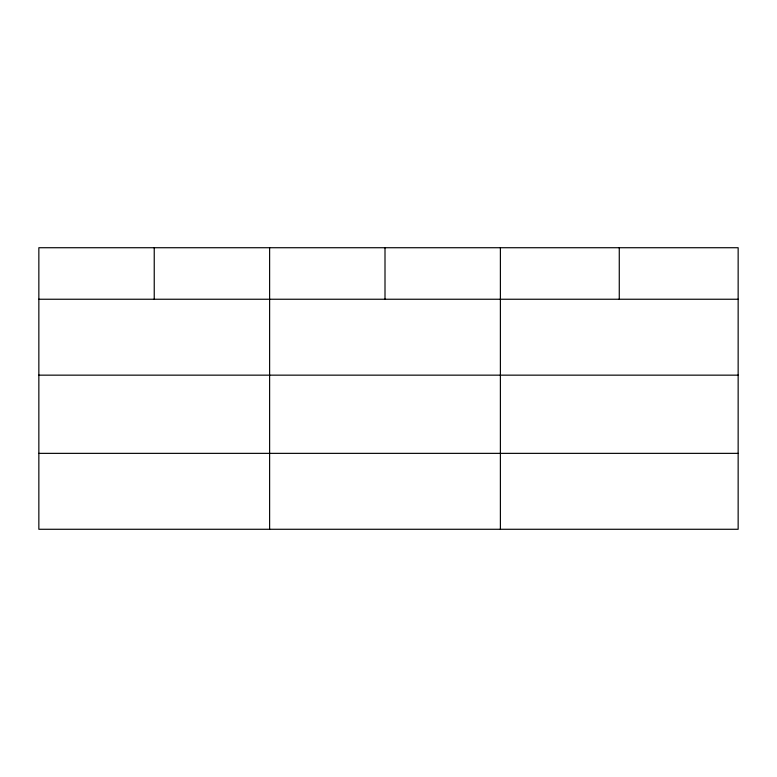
<?xml version="1.0" encoding="UTF-8"?>
<svg xmlns="http://www.w3.org/2000/svg" width="777" height="777" viewBox="0 0 777 777"><rect width="100%" height="100%" fill="white"/><g stroke="black" fill="none" stroke-linecap="round" stroke-linejoin="round"><path stroke-width="1.17" d="M738.15 375.155L738.15 247.727L38.85 247.727L38.85 529.273L738.15 529.273L738.15 375.155L38.85 375.155M38.85 299.242L738.15 299.242M38.85 453.36L738.15 453.36M619.269 247.727L619.269 299.242M500.388 247.727L500.388 529.273M385.003 247.727L385.003 299.242M269.619 247.727L269.619 529.273M154.234 247.727L154.234 299.242"/></g></svg>
